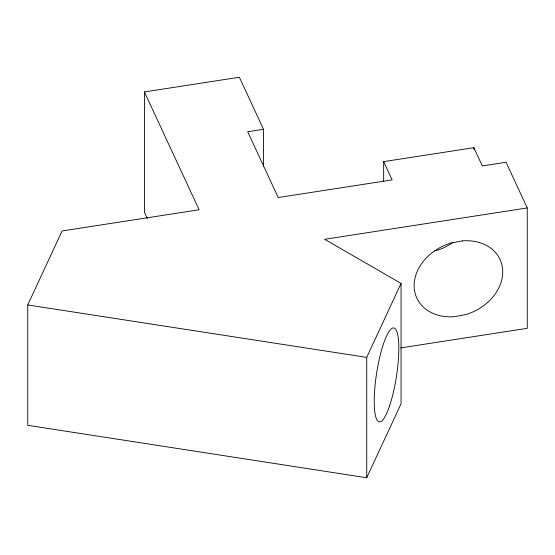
<?xml version="1.0" encoding="UTF-8"?>
<svg xmlns="http://www.w3.org/2000/svg" width="555" height="555" viewBox="0 0 555 555"><rect width="100%" height="100%" fill="white"/><g stroke="black" fill="none" stroke-linecap="round" stroke-linejoin="round"><path stroke-width="0.83" d="M263.514 166.549L263.514 129.308L239.351 77.242L144.425 91.929L199.113 209.762L62.091 230.963L27.75 304.952L27.75 425.317L366.716 477.758L401.057 403.769L401.057 283.397L324.661 239.295L527.25 207.952L527.25 328.324L400.738 347.895M144.425 91.929L144.425 212.294L147.339 218.58M366.716 477.758L366.716 357.392L401.057 283.397M383.658 181.346L383.658 161.637L473.845 147.685L482.323 165.952L506.056 162.282L527.25 207.952M473.845 149.399L473.845 147.685M434.496 250.929L436.14 250.624A45.864 36.172 -24.9 0 0 452.998 242.431M263.514 129.308L247.697 131.757L278.221 197.525L392.135 179.903L383.658 161.637M27.75 304.952L366.716 357.392M462.592 240.856L451.035 243.007A45.864 36.172 -24.9 0 0 414.155 287.011A45.864 36.172 -24.9 0 0 454.261 316.711L465.818 314.567A45.864 36.172 -24.9 0 0 502.698 270.562A45.864 36.172 -24.9 0 0 462.592 240.856M389.707 405.504A47.501 10.039 -81.2 0 0 395.215 328.74A47.501 10.039 -81.2 0 0 374.646 390.442A47.501 10.039 -81.2 0 0 389.707 405.504"/></g></svg>
